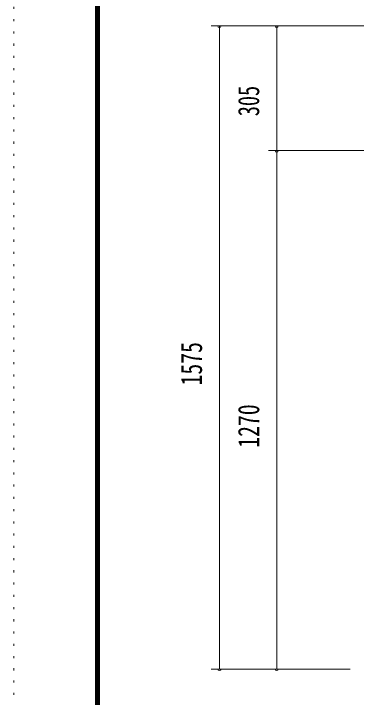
# Model space of a CAD drawing. Units: millimetres, scale not verified. Extents: x -5940 to 5940, y -4200 to 4200.
# Drawn here: x -5940 to -5101, y -2826 to -1152 of the extents above; entities that cross this region are included whole.
import ezdxf
from ezdxf.enums import TextEntityAlignment as Align

# ---------------------------------------------------------------- set-up
doc = ezdxf.new("R2010")
doc.units = ezdxf.units.MM
doc.header["$LTSCALE"] = 10
doc.linetypes.add('USER4', pattern=[3, 0.5, -2.5])
for name, color, linetype, lineweight in [('0-5_2-5DIM', 3, 'Continuous', 18), ('0-9_F-F', 5, 'Continuous', 18), ('0-A_F-E_J_ADD', 5, 'USER4', 18)]:
    doc.layers.add(name, color=color, linetype=linetype, lineweight=lineweight)
doc.styles.add('ＭＳ ゴシック', font='')
doc.styles.get('ＭＳ ゴシック').set_extended_font_data('MS Gothic')

msp = doc.modelspace()

# ---------------------------------------------------------------- linework, layer by layer
at = {"layer": '0-5_2-5DIM'}
for p, q in [((-5432.21, -1181.73), (-5440.21, -1181.73)), ((-5436.2, -2756.73), (-5436.2, -1181.73)), ((-5436.2, -2756.73), (-5436.2, -1181.73)), ((-5292.21, -1181.73), (-5300.21, -1181.73)), ((-5296.2, -1486.73), (-5296.2, -1181.73)), ((-5296.2, -1181.73), (-5296.2, -2756.73)), ((-4843.95, -1486.73), (-5316.2, -1486.73)), ((-5292.21, -1486.73), (-5300.21, -1486.73)), ((-5296.2, -2756.73), (-5296.2, -1486.73)), ((-5116.21, -2756.73), (-5456.21, -2756.73)), ((-5432.21, -2756.73), (-5440.21, -2756.73)), ((-5292.21, -2756.73), (-5300.21, -2756.73))]:
    msp.add_line(p, q, dxfattribs=at)
msp.add_lwpolyline([(-5456.21, -1181.73), (-5287.38, -1181.73), (-4843.95, -1181.73)], dxfattribs=at)
for centre in [(-5436.21, -1181.73), (-5296.21, -1181.73), (-5296.21, -1486.73), (-5436.21, -2756.73), (-5296.21, -2756.73)]:
    msp.add_arc(centre, 4, 180, 0, dxfattribs=at)
at = {"layer": '0-9_F-F'}
for points in [[(5740, 4040), (-5740, 4040), (-5740, -4000), (5740, -4000)], [(5739, 4039), (5739, -3999), (-5739, -3999), (-5739, 4039)], [(5738, 4038), (5738, -3998), (-5738, -3998), (-5738, 4038)], [(5737, 4037), (5737, -3997), (-5737, -3997), (-5737, 4037)], [(5736, 4036), (5736, -3996), (-5736, -3996), (-5736, 4036)], [(5735, 4035), (5735, -3995), (-5735, -3995), (-5735, 4035)], [(5734, 4034), (5734, -3994), (-5734, -3994), (-5734, 4034)], [(5733, 4033), (5733, -3993), (-5733, -3993), (-5733, 4033)], [(5732, 4032), (5732, -3992), (-5732, -3992), (-5732, 4032)], [(5731, 4031), (5731, -3991), (-5731, -3991), (-5731, 4031)], [(5730, 4030), (5730, -3990), (-5730, -3990), (-5730, 4030)]]:
    msp.add_lwpolyline(points, close=True, dxfattribs=at)
at = {"layer": '0-A_F-E_J_ADD'}
msp.add_lwpolyline([(5940, 4200), (5940, -4200), (-5940, -4200), (-5940, 4200)], close=True, dxfattribs=at)

# ---------------------------------------------------------------- texts
at = {"layer": '0-5_2-5DIM', "color": 7, "style": 'ＭＳ ゴシック'}
for s, width, p in [('305', 0.7, (-5323.31, -1402.73)), ('1575', 0.75, (-5463.31, -2062.23)), ('1270', 0.75, (-5323.31, -2214.73))]:
    msp.add_text(s, height=52.1, rotation=90, dxfattribs=dict(at, width=width)).set_placement(p, align=Align.BOTTOM_LEFT)

doc.saveas('drawing.dxf')
